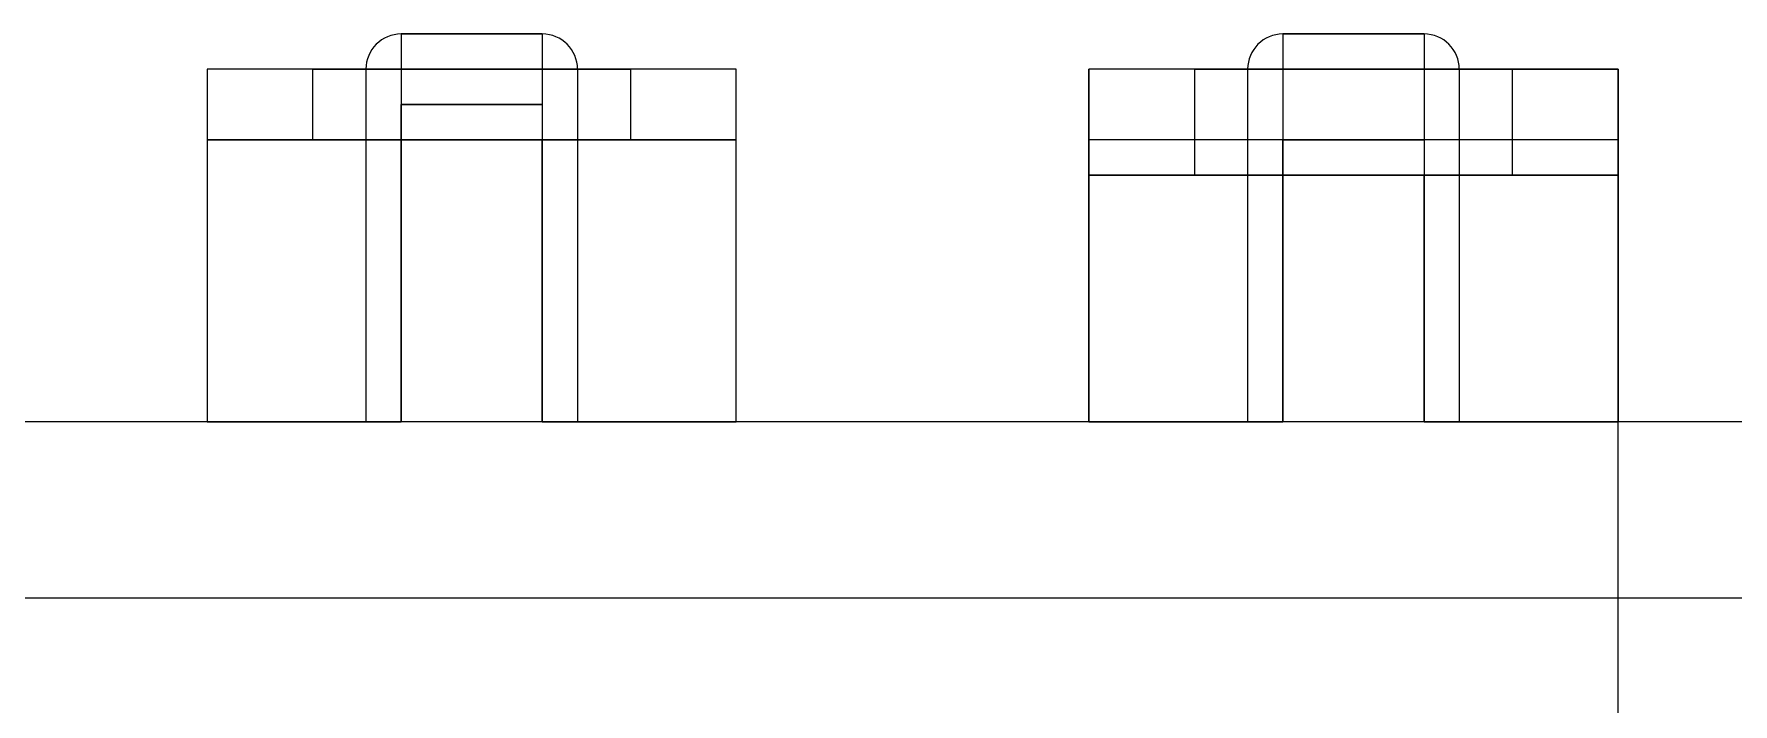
# Model space of a CAD drawing. Header units: millimetres. Extents: x 469 to 651, y 431 to 523.
# Drawn here: x 571.407 to 576.224, y 499.029 to 500.929 of the extents above; entities that cross this region are included whole.
import ezdxf

# ---------------------------------------------------------------- set-up
doc = ezdxf.new("R2010")
doc.units = ezdxf.units.MM

msp = doc.modelspace()

# ---------------------------------------------------------------- linework, layer by layer
at = {"color": 7, "linetype": 'Continuous', "lineweight": 15}
for p, q in [((572.8477, 500.9289), (572.4477, 500.9289)), ((572.4477, 500.9289), (572.4477, 500.6289)), ((572.8477, 500.9289), (572.8477, 500.6289)), ((572.8477, 500.9289), (572.8477, 500.9289)), ((575.3477, 500.9289), (574.9477, 500.9289)), ((574.9477, 500.9289), (574.9477, 500.6289)), ((575.3477, 500.9289), (575.3477, 500.6289)), ((575.3477, 500.9289), (575.3477, 500.9289)), ((572.3477, 500.8289), (571.8977, 500.8289)), ((571.8977, 500.8289), (571.8977, 500.6289)), ((572.1977, 500.8289), (571.8977, 500.8289)), ((571.8977, 500.8289), (571.8977, 500.6289)), ((572.1977, 500.6289), (572.1977, 500.8289)), ((572.1977, 500.8289), (573.0977, 500.8289)), ((572.3477, 500.8289), (572.3477, 500.6289)), ((572.9477, 500.8289), (572.3477, 500.8289)), ((573.3977, 500.8289), (572.9477, 500.8289)), ((572.9477, 500.8289), (572.9477, 500.6289)), ((573.0977, 500.8289), (573.0977, 500.6289)), ((573.3977, 500.8289), (573.0977, 500.8289)), ((573.3977, 500.6289), (573.3977, 500.8289)), ((573.3977, 500.6289), (573.3977, 500.8289)), ((574.8477, 500.8289), (574.3977, 500.8289)), ((574.3977, 500.8289), (574.3977, 500.6289)), ((574.3977, 500.5289), (574.3977, 500.8289)), ((574.6977, 500.8289), (574.3977, 500.8289)), ((574.6977, 500.5289), (574.6977, 500.8289)), ((574.6977, 500.8289), (575.5977, 500.8289)), ((574.8477, 500.8289), (574.8477, 500.6289)), ((575.4477, 500.8289), (574.8477, 500.8289)), ((575.8977, 500.8289), (575.4477, 500.8289)), ((575.4477, 500.8289), (575.4477, 500.6289)), ((575.5977, 500.8289), (575.5977, 500.5289)), ((575.5977, 500.8289), (575.8977, 500.8289)), ((575.8977, 500.8289), (575.8977, 500.6289)), ((575.8977, 500.5289), (575.8977, 500.8289)), ((572.4477, 500.6289), (572.4477, 500.7289)), ((572.4477, 500.7289), (572.4477, 499.8289)), ((572.8477, 500.7289), (572.4477, 500.7289)), ((572.4477, 500.7289), (572.8477, 500.7289)), ((572.8477, 500.7289), (572.8477, 499.8289)), ((572.8477, 500.7289), (572.8477, 500.6289)), ((571.8977, 500.6289), (571.8977, 499.8289)), ((572.3477, 500.6289), (571.8977, 500.6289)), ((572.4477, 500.6289), (571.8977, 500.6289)), ((571.8977, 500.6289), (572.1977, 500.6289)), ((572.1977, 500.6289), (573.0977, 500.6289)), ((572.4477, 500.6289), (572.3477, 500.6289)), ((572.3477, 500.6289), (572.3477, 499.8289)), ((572.4477, 499.8289), (572.4477, 500.6289)), ((572.8477, 500.6289), (572.4477, 500.6289)), ((572.8477, 500.6289), (572.4477, 500.6289)), ((573.3977, 500.6289), (572.8477, 500.6289)), ((572.8477, 499.8289), (572.8477, 500.6289)), ((572.9477, 500.6289), (572.8477, 500.6289)), ((573.3977, 500.6289), (572.9477, 500.6289)), ((572.9477, 500.6289), (572.9477, 499.8289)), ((573.0977, 500.6289), (573.3977, 500.6289)), ((573.3977, 499.8289), (573.3977, 500.6289)), ((574.3977, 500.6289), (574.3977, 499.8289)), ((574.8477, 500.6289), (574.3977, 500.6289)), ((574.9477, 500.6289), (574.8477, 500.6289)), ((574.8477, 500.6289), (574.8477, 499.8289)), ((574.9477, 500.5289), (574.9477, 500.6289)), ((574.9477, 500.6289), (574.9477, 499.8289)), ((575.3477, 500.6289), (574.9477, 500.6289)), ((574.9477, 500.6289), (575.3477, 500.6289)), ((575.3477, 500.6289), (575.3477, 499.8289)), ((575.4477, 500.6289), (575.3477, 500.6289)), ((575.3477, 500.6289), (575.3477, 500.5289)), ((575.8977, 500.6289), (575.4477, 500.6289)), ((575.4477, 500.6289), (575.4477, 499.8289)), ((575.8977, 500.6289), (575.8977, 499.8289)), ((574.3977, 499.8289), (574.3977, 500.5289)), ((574.9477, 500.5289), (574.3977, 500.5289)), ((574.3977, 500.5289), (574.6977, 500.5289)), ((574.6977, 500.5289), (575.5977, 500.5289)), ((574.9477, 499.8289), (574.9477, 500.5289)), ((575.3477, 500.5289), (574.9477, 500.5289)), ((575.8977, 500.5289), (575.3477, 500.5289)), ((575.3477, 499.8289), (575.3477, 500.5289)), ((575.5977, 500.5289), (575.8977, 500.5289)), ((575.8977, 499.8289), (575.8977, 500.5289)), ((576.8477, 499.8289), (568.4477, 499.8289)), ((576.4977, 499.8289), (568.7977, 499.8289)), ((575.8977, 499.8289), (569.3977, 499.8289)), ((572.4477, 499.8289), (571.8977, 499.8289)), ((571.8977, 499.8289), (572.3477, 499.8289)), ((572.3477, 499.8289), (572.4477, 499.8289)), ((572.8477, 499.8289), (572.4477, 499.8289)), ((572.8477, 499.8289), (572.9477, 499.8289)), ((573.3977, 499.8289), (572.8477, 499.8289)), ((572.9477, 499.8289), (573.3977, 499.8289)), ((574.9477, 499.8289), (574.3977, 499.8289)), ((574.3977, 499.8289), (574.8477, 499.8289)), ((574.8477, 499.8289), (574.9477, 499.8289)), ((575.3477, 499.8289), (574.9477, 499.8289)), ((575.3477, 499.8289), (575.4477, 499.8289)), ((575.8977, 499.8289), (575.3477, 499.8289)), ((575.4477, 499.8289), (575.8977, 499.8289)), ((575.8977, 497.8289), (575.8977, 499.8289)), ((576.4477, 499.3289), (568.8477, 499.3289))]:
    msp.add_line(p, q, dxfattribs=at)
for centre, start, end in [((572.4477, 500.8289), 90, 180), ((572.4477, 500.8289), 90, 180), ((572.8477, 500.8289), 0, 89.9996), ((572.8477, 500.8289), 360, 89.9997), ((574.9477, 500.8289), 90, 180), ((574.9477, 500.8289), 90.0003, 180), ((575.3477, 500.8289), 0, 89.9996), ((575.3477, 500.8289), 0, 89.9997)]:
    msp.add_arc(centre, 0.1, start, end, dxfattribs=at)
for points in [[(572.4477, 500.9289), (572.4507, 500.9289), (572.4566, 500.9289), (572.4959, 500.9289), (572.5353, 500.9289), (572.5816, 500.9289), (572.6345, 500.9289), (572.6868, 500.9289), (572.7373, 500.9289), (572.7814, 500.9289), (572.8151, 500.9289), (572.8408, 500.9289), (572.8449, 500.9289), (572.8477, 500.9289)], [(574.9477, 500.9289), (574.9507, 500.9289), (574.9566, 500.9289), (574.9959, 500.9289), (575.0353, 500.9289), (575.0816, 500.9289), (575.1345, 500.9289), (575.1868, 500.9289), (575.2373, 500.9289), (575.2814, 500.9289), (575.3151, 500.9289), (575.3408, 500.9289), (575.3449, 500.9289), (575.3477, 500.9289)]]:
    msp.add_open_spline(points, degree=3, knots=[0, 0, 0, 0, 0.125225, 0.249279, 0.312199, 0.373265, 0.499576, 0.562471, 0.623533, 0.749829, 0.812168, 0.873048, 1, 1, 1, 1], dxfattribs=at)

doc.saveas('drawing.dxf')
